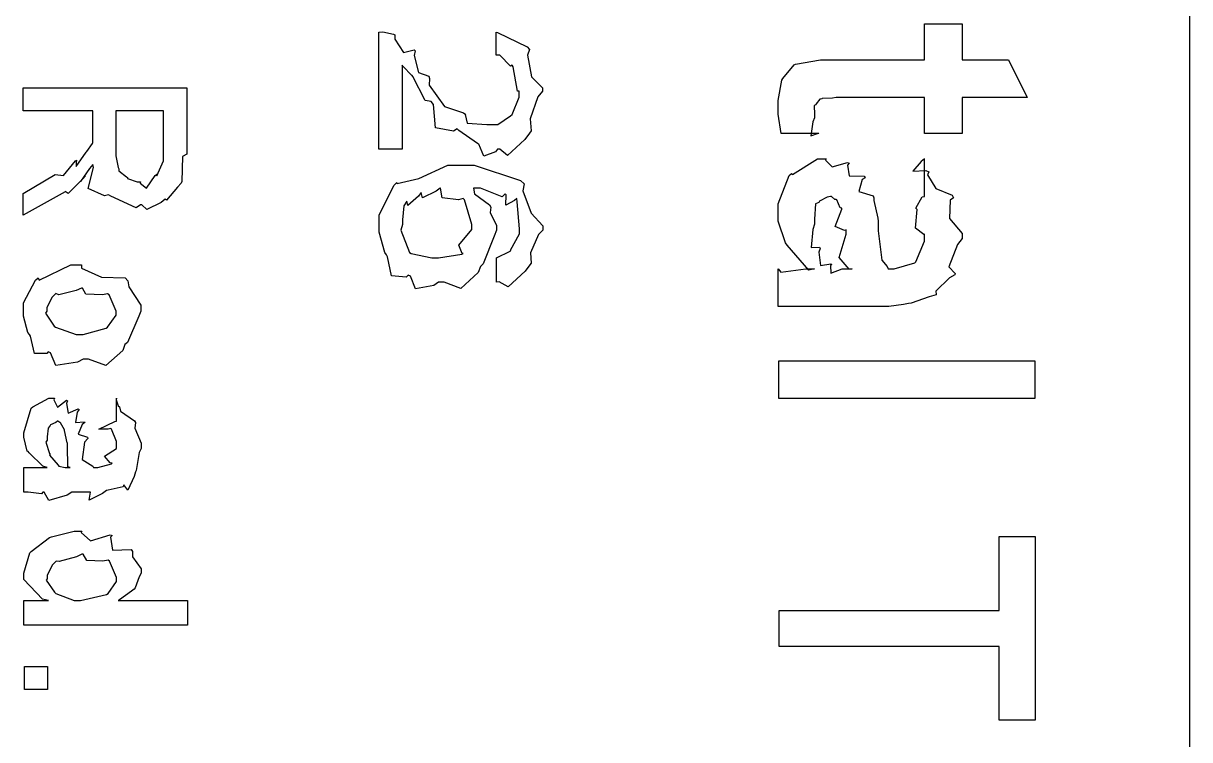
# Model space of a CAD drawing. Extents: x 0.2 to 11.6, y 0.3 to 16.2.
# Drawn here: x 1.7034 to 1.8783, y 1.6505 to 1.758 of the extents above; entities that cross this region are included whole.
import ezdxf

# ---------------------------------------------------------------- set-up
doc = ezdxf.new("R2010")
doc.units = 0
doc.header["$MEASUREMENT"] = 0

msp = doc.modelspace()

# ---------------------------------------------------------------- linework, layer by layer
at = {"color": 0}
for p, q in [((1.87831, 0.513346), (1.87831, 4.18001)), ((1.83854, 1.7525), (1.83854, 1.75792)), ((1.83854, 1.75792), (1.84418, 1.75792)), ((1.84418, 1.75792), (1.84418, 1.7525)), ((1.75672, 1.75667), (1.75732, 1.75668)), ((1.75672, 1.7391), (1.75672, 1.75667)), ((1.75732, 1.75668), (1.7589, 1.75635)), ((1.7589, 1.75635), (1.75911, 1.75624)), ((1.75911, 1.75624), (1.75911, 1.75558)), ((1.77431, 1.75321), (1.77431, 1.75667)), ((1.77431, 1.75667), (1.77453, 1.75662)), ((1.77453, 1.75662), (1.77897, 1.75444)), ((1.75911, 1.75558), (1.76042, 1.75358)), ((1.77897, 1.75444), (1.77929, 1.75407)), ((1.76042, 1.75358), (1.76199, 1.75401)), ((1.76199, 1.75401), (1.76215, 1.75386)), ((1.76215, 1.75386), (1.76199, 1.75315)), ((1.76199, 1.75315), (1.76264, 1.7506)), ((1.77485, 1.75321), (1.77431, 1.75321)), ((1.77647, 1.75157), (1.77485, 1.75321)), ((1.77929, 1.75407), (1.77903, 1.75321)), ((1.77903, 1.75321), (1.77962, 1.74994)), ((1.76031, 1.75157), (1.76019, 1.75168)), ((1.76019, 1.75168), (1.76019, 1.7391)), ((1.76167, 1.75017), (1.76031, 1.75157)), ((1.77669, 1.75168), (1.77647, 1.75157)), ((1.77686, 1.75147), (1.77669, 1.75168)), ((1.7775, 1.74778), (1.77686, 1.75147)), ((1.81728, 1.74968), (1.81901, 1.75174)), ((1.81901, 1.75174), (1.81922, 1.75185)), ((1.81922, 1.75185), (1.82297, 1.7525)), ((1.81922, 1.75185), (1.81922, 1.75185)), ((1.82297, 1.7525), (1.82422, 1.7525)), ((1.82422, 1.7525), (1.83854, 1.7525)), ((1.84418, 1.7525), (1.85113, 1.7525)), ((1.85113, 1.7525), (1.85394, 1.74685)), ((1.76172, 1.75017), (1.76167, 1.75017)), ((1.76183, 1.75), (1.76172, 1.75017)), ((1.76367, 1.74642), (1.76183, 1.75)), ((1.76264, 1.7506), (1.76421, 1.75006)), ((1.76421, 1.75006), (1.76432, 1.74972)), ((1.76432, 1.74972), (1.76426, 1.74869)), ((1.77962, 1.74994), (1.78125, 1.74832)), ((1.81662, 1.74642), (1.81717, 1.74946)), ((1.81717, 1.74946), (1.81728, 1.74968)), ((1.81728, 1.74968), (1.81728, 1.74968)), ((1.7034, 1.74832), (1.72792, 1.74832)), ((1.7034, 1.74485), (1.7034, 1.74832)), ((1.7034, 1.74832), (1.7034, 1.74832)), ((1.72792, 1.74832), (1.72792, 1.73833)), ((1.76426, 1.74869), (1.76654, 1.7455)), ((1.77778, 1.74778), (1.7775, 1.74778)), ((1.77778, 1.7469), (1.77778, 1.74778)), ((1.78125, 1.74778), (1.78054, 1.74696)), ((1.78125, 1.74832), (1.78125, 1.74778)), ((1.76454, 1.74626), (1.76367, 1.74642)), ((1.76492, 1.74582), (1.76454, 1.74626)), ((1.76519, 1.74229), (1.76492, 1.74582)), ((1.77669, 1.74431), (1.77778, 1.7469)), ((1.78054, 1.74696), (1.7794, 1.74365)), ((1.81662, 1.74533), (1.81662, 1.74642)), ((1.82226, 1.74576), (1.822, 1.74565)), ((1.822, 1.74565), (1.82206, 1.74431)), ((1.82232, 1.74588), (1.82226, 1.74576)), ((1.82286, 1.74658), (1.82232, 1.74588)), ((1.82314, 1.74664), (1.82286, 1.74658)), ((1.82319, 1.74669), (1.82314, 1.74664)), ((1.82476, 1.74675), (1.82319, 1.74669)), ((1.82531, 1.74685), (1.82476, 1.74675)), ((1.83854, 1.74685), (1.82531, 1.74685)), ((1.83854, 1.74143), (1.83854, 1.74685)), ((1.85394, 1.74685), (1.84418, 1.74685)), ((1.84418, 1.74685), (1.84418, 1.74143)), ((1.71382, 1.74485), (1.7034, 1.74485)), ((1.71382, 1.7416), (1.71382, 1.74485)), ((1.71729, 1.74485), (1.71729, 1.73876)), ((1.72444, 1.74485), (1.71729, 1.74485)), ((1.71729, 1.74485), (1.71729, 1.74485)), ((1.72444, 1.73812), (1.72444, 1.74485)), ((1.76654, 1.7455), (1.76942, 1.74453)), ((1.76942, 1.74453), (1.76975, 1.74431)), ((1.76975, 1.74431), (1.76964, 1.74431)), ((1.76964, 1.74431), (1.76996, 1.743)), ((1.77458, 1.74278), (1.77647, 1.74408)), ((1.77647, 1.74408), (1.77669, 1.74431)), ((1.77669, 1.74431), (1.77669, 1.74431)), ((1.81662, 1.74436), (1.81662, 1.74533)), ((1.81706, 1.74143), (1.81662, 1.74436)), ((1.82206, 1.74431), (1.82206, 1.74382)), ((1.7679, 1.74181), (1.76519, 1.74229)), ((1.76844, 1.74214), (1.7679, 1.74181)), ((1.76872, 1.74192), (1.76844, 1.74214)), ((1.76996, 1.743), (1.77289, 1.74278)), ((1.77289, 1.74278), (1.77388, 1.74278)), ((1.77388, 1.74278), (1.77458, 1.74278)), ((1.7794, 1.74365), (1.77957, 1.74186)), ((1.82178, 1.74322), (1.8215, 1.7411)), ((1.82206, 1.74382), (1.82178, 1.74322)), ((1.71382, 1.74121), (1.71382, 1.7416)), ((1.71382, 1.74007), (1.71382, 1.74121)), ((1.77149, 1.73996), (1.76872, 1.74192)), ((1.7786, 1.74056), (1.77599, 1.73817)), ((1.77929, 1.74149), (1.7786, 1.74056)), ((1.77957, 1.74186), (1.77929, 1.74149)), ((1.82269, 1.74143), (1.81706, 1.74143)), ((1.81706, 1.74143), (1.81706, 1.74143)), ((1.8215, 1.7411), (1.82264, 1.74149)), ((1.82264, 1.74149), (1.82269, 1.74143)), ((1.82269, 1.74143), (1.82269, 1.74143)), ((1.84418, 1.74143), (1.83854, 1.74143)), ((1.71132, 1.73649), (1.71283, 1.73867)), ((1.71283, 1.73867), (1.71294, 1.73876)), ((1.71294, 1.73876), (1.71376, 1.73996)), ((1.71294, 1.73876), (1.71294, 1.73876)), ((1.71376, 1.73996), (1.71382, 1.74007)), ((1.71382, 1.74007), (1.71382, 1.74007)), ((1.71729, 1.73876), (1.71729, 1.73812)), ((1.76019, 1.7391), (1.75672, 1.7391)), ((1.76019, 1.7391), (1.76019, 1.7391)), ((1.77169, 1.73986), (1.77149, 1.73996)), ((1.77149, 1.73996), (1.77149, 1.73996)), ((1.77246, 1.73807), (1.77169, 1.73986)), ((1.77419, 1.73872), (1.77246, 1.73807)), ((1.77453, 1.7391), (1.77419, 1.73872)), ((1.77485, 1.7391), (1.77453, 1.7391)), ((1.77599, 1.73817), (1.77485, 1.7391)), ((1.70942, 1.73514), (1.71121, 1.73736)), ((1.71121, 1.73736), (1.71143, 1.73747)), ((1.71143, 1.73747), (1.71132, 1.73731)), ((1.71132, 1.73731), (1.71132, 1.73649)), ((1.71729, 1.73812), (1.71761, 1.73633)), ((1.72342, 1.73508), (1.72444, 1.73736)), ((1.72444, 1.73736), (1.72444, 1.73812)), ((1.72726, 1.73801), (1.72715, 1.73426)), ((1.72792, 1.73833), (1.72726, 1.73801)), ((1.81874, 1.73529), (1.82249, 1.73763)), ((1.82249, 1.73763), (1.82379, 1.73763)), ((1.82379, 1.73763), (1.82368, 1.73747)), ((1.82368, 1.73747), (1.82471, 1.73643)), ((1.82471, 1.73643), (1.82699, 1.73708)), ((1.82699, 1.73708), (1.82726, 1.73699)), ((1.82726, 1.73699), (1.82699, 1.73671)), ((1.83806, 1.73725), (1.83681, 1.73579)), ((1.83854, 1.73763), (1.83806, 1.73725)), ((1.83854, 1.73199), (1.83854, 1.73763)), ((1.7034, 1.73247), (1.70817, 1.73529)), ((1.70817, 1.73529), (1.70817, 1.73529)), ((1.70817, 1.73529), (1.70942, 1.73514)), ((1.71332, 1.73622), (1.71197, 1.73426)), ((1.71311, 1.73318), (1.71392, 1.73633)), ((1.71382, 1.73682), (1.71332, 1.73622)), ((1.71392, 1.73633), (1.71382, 1.73682)), ((1.71761, 1.73633), (1.71772, 1.73617)), ((1.71772, 1.73617), (1.71772, 1.73583)), ((1.71772, 1.73583), (1.71886, 1.73497)), ((1.72185, 1.73324), (1.72319, 1.73514)), ((1.72319, 1.73514), (1.72336, 1.73529)), ((1.72336, 1.73529), (1.72331, 1.73529)), ((1.72331, 1.73529), (1.72342, 1.73508)), ((1.76269, 1.73471), (1.76704, 1.73671)), ((1.76704, 1.73671), (1.7685, 1.73671)), ((1.7685, 1.73671), (1.771, 1.73671)), ((1.771, 1.73671), (1.77794, 1.73438)), ((1.81662, 1.7309), (1.81825, 1.73514)), ((1.81825, 1.73514), (1.81858, 1.73546)), ((1.81858, 1.73546), (1.81874, 1.73529)), ((1.82699, 1.73671), (1.82726, 1.73508)), ((1.83681, 1.73579), (1.83876, 1.73589)), ((1.83876, 1.73589), (1.83919, 1.73568)), ((1.83919, 1.73568), (1.83897, 1.73525)), ((1.83897, 1.73525), (1.84022, 1.73318)), ((1.71213, 1.73443), (1.71012, 1.73247)), ((1.71197, 1.73426), (1.71272, 1.73508)), ((1.71272, 1.73508), (1.71213, 1.73443)), ((1.71272, 1.73508), (1.71272, 1.73508)), ((1.71886, 1.73497), (1.71903, 1.73486)), ((1.71903, 1.73486), (1.71903, 1.73469)), ((1.71903, 1.73469), (1.72049, 1.73421)), ((1.72049, 1.73421), (1.72097, 1.73421)), ((1.72097, 1.73421), (1.72092, 1.734)), ((1.72092, 1.734), (1.72185, 1.73324)), ((1.72651, 1.7334), (1.72488, 1.73144)), ((1.72706, 1.734), (1.72651, 1.7334)), ((1.72715, 1.73426), (1.72706, 1.734)), ((1.75678, 1.72922), (1.75896, 1.73367)), ((1.75896, 1.73367), (1.75939, 1.73411)), ((1.75939, 1.73411), (1.75944, 1.73394)), ((1.75944, 1.73394), (1.76269, 1.73471)), ((1.77794, 1.73438), (1.77849, 1.73389)), ((1.77849, 1.73389), (1.77832, 1.73286)), ((1.82726, 1.73508), (1.82949, 1.73503)), ((1.82921, 1.73454), (1.82872, 1.73275)), ((1.82964, 1.73481), (1.82921, 1.73454)), ((1.82949, 1.73503), (1.82964, 1.73481)), ((1.70969, 1.73269), (1.7034, 1.72922)), ((1.7034, 1.72922), (1.7034, 1.73247)), ((1.71012, 1.73247), (1.70969, 1.73275)), ((1.70969, 1.73275), (1.70969, 1.73269)), ((1.71556, 1.7321), (1.71311, 1.73318)), ((1.71619, 1.73226), (1.71556, 1.7321)), ((1.71653, 1.73204), (1.71619, 1.73226)), ((1.72032, 1.73031), (1.71653, 1.73204)), ((1.72467, 1.73161), (1.72407, 1.73112)), ((1.72488, 1.73144), (1.72467, 1.73161)), ((1.72467, 1.73161), (1.72467, 1.73161)), ((1.76264, 1.73204), (1.76107, 1.73064)), ((1.76307, 1.73258), (1.76264, 1.73204)), ((1.76324, 1.73178), (1.76307, 1.73258)), ((1.76307, 1.73258), (1.76307, 1.73258)), ((1.76531, 1.73281), (1.76324, 1.73178)), ((1.7659, 1.73324), (1.76531, 1.73281)), ((1.76594, 1.73324), (1.7659, 1.73324)), ((1.7659, 1.73324), (1.7659, 1.73324)), ((1.76622, 1.73178), (1.76594, 1.73324)), ((1.76867, 1.7315), (1.76622, 1.73178)), ((1.76937, 1.73172), (1.76867, 1.7315)), ((1.76958, 1.7315), (1.76937, 1.73172)), ((1.77197, 1.73324), (1.77089, 1.73324)), ((1.77089, 1.73324), (1.77106, 1.73242)), ((1.77106, 1.73242), (1.77333, 1.73074)), ((1.77522, 1.73193), (1.77197, 1.73324)), ((1.77567, 1.73238), (1.77522, 1.73193)), ((1.77582, 1.73226), (1.77567, 1.73238)), ((1.77576, 1.73068), (1.77582, 1.73226)), ((1.7774, 1.73172), (1.77707, 1.73139)), ((1.77746, 1.73122), (1.7774, 1.73172)), ((1.77832, 1.73286), (1.77957, 1.7295)), ((1.82394, 1.73188), (1.82281, 1.73128)), ((1.82443, 1.73199), (1.82394, 1.73188)), ((1.8246, 1.73199), (1.82443, 1.73199)), ((1.82508, 1.73156), (1.8246, 1.73199)), ((1.82872, 1.73275), (1.83083, 1.7321)), ((1.83083, 1.7321), (1.83094, 1.73178)), ((1.83094, 1.73178), (1.83094, 1.73139)), ((1.83724, 1.73025), (1.83817, 1.73193)), ((1.83817, 1.73193), (1.83854, 1.73199)), ((1.84022, 1.73318), (1.84267, 1.73221)), ((1.84289, 1.73178), (1.84239, 1.73144)), ((1.84267, 1.73221), (1.84289, 1.73178)), ((1.72097, 1.73074), (1.72032, 1.73031)), ((1.72119, 1.73074), (1.72097, 1.73074)), ((1.7219, 1.73004), (1.72119, 1.73074)), ((1.72407, 1.73112), (1.7219, 1.73004)), ((1.76047, 1.73058), (1.76025, 1.72851)), ((1.7609, 1.73128), (1.76047, 1.73058)), ((1.76107, 1.73064), (1.7609, 1.73128)), ((1.7609, 1.73128), (1.7609, 1.73128)), ((1.77067, 1.72781), (1.76958, 1.7315)), ((1.77333, 1.73074), (1.77349, 1.73042)), ((1.77349, 1.73042), (1.77339, 1.7296)), ((1.77707, 1.73139), (1.77576, 1.73068)), ((1.77783, 1.72717), (1.77746, 1.73122)), ((1.81662, 1.72939), (1.81662, 1.7309)), ((1.82221, 1.7309), (1.82206, 1.72862)), ((1.82269, 1.73112), (1.82221, 1.7309)), ((1.82281, 1.73128), (1.82269, 1.73112)), ((1.82531, 1.73156), (1.82508, 1.73156)), ((1.82514, 1.72749), (1.82617, 1.73008)), ((1.82542, 1.7315), (1.82531, 1.73156)), ((1.8259, 1.73031), (1.82542, 1.7315)), ((1.82617, 1.73025), (1.8259, 1.73031)), ((1.82617, 1.73008), (1.82617, 1.73025)), ((1.83094, 1.73139), (1.83154, 1.72874)), ((1.83718, 1.72726), (1.83746, 1.73003)), ((1.83746, 1.73003), (1.83724, 1.73025)), ((1.83724, 1.73025), (1.83724, 1.73025)), ((1.84239, 1.73144), (1.84229, 1.72868)), ((1.75678, 1.7276), (1.75678, 1.72922)), ((1.76025, 1.72851), (1.76025, 1.72781)), ((1.77339, 1.7296), (1.77436, 1.72765)), ((1.77957, 1.7295), (1.78131, 1.7276)), ((1.81662, 1.72831), (1.81662, 1.72939)), ((1.81771, 1.72504), (1.81662, 1.72831)), ((1.82206, 1.72862), (1.82206, 1.72786)), ((1.83154, 1.72874), (1.8316, 1.72829)), ((1.8316, 1.72829), (1.8316, 1.72683)), ((1.84229, 1.72868), (1.84418, 1.72646)), ((1.75678, 1.72663), (1.75678, 1.7276)), ((1.7576, 1.72358), (1.75678, 1.72663)), ((1.76025, 1.72781), (1.75999, 1.72694)), ((1.75999, 1.72694), (1.76133, 1.72358)), ((1.76872, 1.72472), (1.77067, 1.72706)), ((1.77067, 1.72706), (1.77067, 1.72781)), ((1.77067, 1.72781), (1.77067, 1.72781)), ((1.77436, 1.72694), (1.77403, 1.72607)), ((1.77436, 1.72765), (1.77436, 1.72694)), ((1.77647, 1.72396), (1.77783, 1.7264)), ((1.77783, 1.7264), (1.77783, 1.72717)), ((1.77783, 1.72717), (1.77783, 1.72717)), ((1.78131, 1.72694), (1.78065, 1.72629)), ((1.78131, 1.7276), (1.78131, 1.72694)), ((1.82178, 1.72706), (1.82156, 1.72433)), ((1.82206, 1.72786), (1.82178, 1.72706)), ((1.82656, 1.72689), (1.82514, 1.72749)), ((1.82682, 1.727), (1.82656, 1.72689)), ((1.82682, 1.72635), (1.82682, 1.727)), ((1.8316, 1.72683), (1.83214, 1.72244)), ((1.83843, 1.72629), (1.83718, 1.72726)), ((1.84418, 1.72646), (1.84418, 1.72569)), ((1.76921, 1.72347), (1.76872, 1.72472)), ((1.77403, 1.72607), (1.77235, 1.7219)), ((1.78065, 1.72629), (1.77946, 1.72353)), ((1.81793, 1.72472), (1.81771, 1.72504)), ((1.81771, 1.72504), (1.81771, 1.72504)), ((1.82118, 1.72097), (1.81793, 1.72472)), ((1.82574, 1.72287), (1.82682, 1.72635)), ((1.83724, 1.72222), (1.83854, 1.72532)), ((1.83854, 1.72635), (1.83843, 1.72629)), ((1.83854, 1.72532), (1.83854, 1.72635)), ((1.84347, 1.72482), (1.84218, 1.72146)), ((1.84418, 1.72569), (1.84347, 1.72482)), ((1.75786, 1.72325), (1.7576, 1.72358)), ((1.75803, 1.72293), (1.75786, 1.72325)), ((1.75863, 1.72011), (1.75803, 1.72293)), ((1.76133, 1.72358), (1.76156, 1.72347)), ((1.76156, 1.72347), (1.76156, 1.72347)), ((1.76156, 1.72347), (1.76465, 1.72282)), ((1.76568, 1.72282), (1.76915, 1.72336)), ((1.76915, 1.72336), (1.76937, 1.72347)), ((1.76937, 1.72347), (1.76921, 1.72347)), ((1.77436, 1.72282), (1.77642, 1.72379)), ((1.77642, 1.72379), (1.77653, 1.7239)), ((1.77653, 1.7239), (1.77647, 1.72396)), ((1.77946, 1.72353), (1.77957, 1.722)), ((1.82156, 1.72433), (1.82281, 1.72439)), ((1.82292, 1.72418), (1.82269, 1.72364)), ((1.82269, 1.72364), (1.82297, 1.72163)), ((1.82281, 1.72439), (1.82292, 1.72418)), ((1.82726, 1.72108), (1.82574, 1.72287)), ((1.70578, 1.71946), (1.7105, 1.72174)), ((1.7105, 1.72174), (1.71213, 1.72174)), ((1.71213, 1.72174), (1.71213, 1.72125)), ((1.71213, 1.72174), (1.71213, 1.72174)), ((1.71213, 1.72125), (1.71511, 1.71989)), ((1.76465, 1.72282), (1.76568, 1.72282)), ((1.76568, 1.72282), (1.76568, 1.72282)), ((1.77197, 1.72151), (1.7716, 1.7206)), ((1.77235, 1.7219), (1.77197, 1.72151)), ((1.77436, 1.71913), (1.77436, 1.72282)), ((1.77436, 1.72282), (1.77436, 1.72282)), ((1.77935, 1.72174), (1.77865, 1.72082)), ((1.77957, 1.722), (1.77935, 1.72174)), ((1.81662, 1.7155), (1.81662, 1.72114)), ((1.81662, 1.72114), (1.817, 1.72065)), ((1.817, 1.72065), (1.82075, 1.72114)), ((1.82075, 1.72114), (1.82206, 1.72114)), ((1.82206, 1.72114), (1.82118, 1.72097)), ((1.82206, 1.72114), (1.82206, 1.72114)), ((1.82297, 1.72163), (1.82449, 1.72189)), ((1.82465, 1.72179), (1.82443, 1.72163)), ((1.82443, 1.72163), (1.82449, 1.72049)), ((1.82449, 1.72189), (1.82465, 1.72179)), ((1.82449, 1.72049), (1.82622, 1.72114)), ((1.82622, 1.72114), (1.82682, 1.72114)), ((1.82682, 1.72114), (1.82769, 1.72114)), ((1.82769, 1.72114), (1.82726, 1.72108)), ((1.82769, 1.72114), (1.82769, 1.72114)), ((1.83214, 1.72244), (1.83296, 1.72151)), ((1.83296, 1.72151), (1.83311, 1.72114)), ((1.83311, 1.72114), (1.83311, 1.72114)), ((1.83311, 1.72114), (1.83376, 1.72114)), ((1.83376, 1.72114), (1.83399, 1.72114)), ((1.83399, 1.72114), (1.83708, 1.72206)), ((1.83399, 1.72114), (1.83399, 1.72114)), ((1.83708, 1.72206), (1.83724, 1.72222)), ((1.83724, 1.72222), (1.83724, 1.72222)), ((1.84218, 1.72146), (1.84315, 1.72043)), ((1.70344, 1.71604), (1.70524, 1.71946)), ((1.70524, 1.71946), (1.70563, 1.71978)), ((1.70563, 1.71978), (1.70578, 1.71946)), ((1.71511, 1.71989), (1.71869, 1.71978)), ((1.71869, 1.71978), (1.71907, 1.71935)), ((1.76079, 1.71989), (1.75863, 1.72011)), ((1.76113, 1.72022), (1.76079, 1.71989)), ((1.76144, 1.72006), (1.76113, 1.72022)), ((1.76221, 1.71815), (1.76144, 1.72006)), ((1.7716, 1.7206), (1.76899, 1.71821)), ((1.77865, 1.72082), (1.7761, 1.71843)), ((1.84229, 1.71978), (1.84022, 1.71782)), ((1.8431, 1.72026), (1.84229, 1.71978)), ((1.84315, 1.72043), (1.8431, 1.72026)), ((1.71132, 1.71789), (1.70871, 1.71724)), ((1.71213, 1.71826), (1.71132, 1.71789)), ((1.71229, 1.71826), (1.71213, 1.71826)), ((1.71213, 1.71826), (1.71213, 1.71826)), ((1.71278, 1.71733), (1.71229, 1.71826)), ((1.71907, 1.71935), (1.71924, 1.71843)), ((1.71924, 1.71843), (1.72103, 1.71571)), ((1.76497, 1.71864), (1.76221, 1.71815)), ((1.76568, 1.71913), (1.76497, 1.71864)), ((1.7665, 1.71913), (1.76568, 1.71913)), ((1.76899, 1.71821), (1.7665, 1.71913)), ((1.77474, 1.71918), (1.77436, 1.71913)), ((1.77436, 1.71913), (1.77436, 1.71913)), ((1.7761, 1.71843), (1.77474, 1.71918)), ((1.84022, 1.71782), (1.84028, 1.71728)), ((1.70344, 1.71479), (1.70344, 1.71604)), ((1.70774, 1.7169), (1.70692, 1.71533)), ((1.70822, 1.71739), (1.70774, 1.7169)), ((1.70828, 1.71744), (1.70822, 1.71739)), ((1.70871, 1.71724), (1.70828, 1.71744)), ((1.71528, 1.71724), (1.71278, 1.71733)), ((1.71604, 1.71739), (1.71528, 1.71724)), ((1.71625, 1.71724), (1.71604, 1.71739)), ((1.71733, 1.71479), (1.71625, 1.71724)), ((1.83615, 1.71593), (1.83539, 1.71582)), ((1.83653, 1.71599), (1.83615, 1.71593)), ((1.83925, 1.71696), (1.83653, 1.71599)), ((1.84028, 1.71724), (1.83925, 1.71696)), ((1.84028, 1.71728), (1.84028, 1.71724)), ((1.70344, 1.71403), (1.70344, 1.71479)), ((1.70692, 1.71479), (1.70671, 1.71451)), ((1.70671, 1.71451), (1.70801, 1.71257)), ((1.70692, 1.71533), (1.70692, 1.71479)), ((1.71604, 1.7124), (1.71733, 1.71419)), ((1.71733, 1.71419), (1.71733, 1.71479)), ((1.71733, 1.71479), (1.71733, 1.71479)), ((1.72103, 1.71479), (1.72071, 1.71403)), ((1.72103, 1.71571), (1.72103, 1.71479)), ((1.81754, 1.7155), (1.81662, 1.7155)), ((1.82036, 1.7155), (1.81754, 1.7155)), ((1.82118, 1.7155), (1.82036, 1.7155)), ((1.82249, 1.7155), (1.82118, 1.7155)), ((1.82639, 1.7155), (1.82249, 1.7155)), ((1.82813, 1.7155), (1.82639, 1.7155)), ((1.83247, 1.7155), (1.82813, 1.7155)), ((1.83317, 1.7155), (1.83247, 1.7155)), ((1.83539, 1.71582), (1.83317, 1.7155)), ((1.7041, 1.71158), (1.70344, 1.71403)), ((1.70801, 1.71257), (1.70822, 1.7124)), ((1.70822, 1.7124), (1.70822, 1.7124)), ((1.70822, 1.7124), (1.71132, 1.71132)), ((1.71582, 1.71224), (1.71604, 1.7124)), ((1.71604, 1.7124), (1.71604, 1.7124)), ((1.72071, 1.71403), (1.71903, 1.71012)), ((1.70432, 1.71132), (1.7041, 1.71158)), ((1.70449, 1.71104), (1.70432, 1.71132)), ((1.70508, 1.70844), (1.70449, 1.71104)), ((1.71132, 1.71132), (1.71235, 1.71132)), ((1.71235, 1.71132), (1.71582, 1.71224)), ((1.71235, 1.71132), (1.71235, 1.71132)), ((1.71832, 1.70888), (1.71576, 1.70665)), ((1.71864, 1.70979), (1.71832, 1.70888)), ((1.71903, 1.71012), (1.71864, 1.70979)), ((1.70692, 1.70844), (1.70508, 1.70844)), ((1.70714, 1.70871), (1.70692, 1.70844)), ((1.70747, 1.70856), (1.70714, 1.70871)), ((1.70828, 1.70665), (1.70747, 1.70856)), ((1.71153, 1.70714), (1.70828, 1.70665)), ((1.71235, 1.70762), (1.71153, 1.70714)), ((1.71317, 1.70762), (1.71235, 1.70762)), ((1.71576, 1.70665), (1.71317, 1.70762)), ((1.81668, 1.70736), (1.85508, 1.70736)), ((1.81668, 1.70171), (1.81668, 1.70736)), ((1.81668, 1.70736), (1.81668, 1.70736)), ((1.85508, 1.70736), (1.85508, 1.70171)), ((1.7035, 1.69656), (1.70458, 1.70025)), ((1.70458, 1.70025), (1.70481, 1.70047)), ((1.70481, 1.70047), (1.70725, 1.70176)), ((1.70481, 1.70047), (1.70481, 1.70047)), ((1.70725, 1.70176), (1.70806, 1.70176)), ((1.70806, 1.70176), (1.70796, 1.7015)), ((1.70796, 1.7015), (1.7085, 1.70042)), ((1.7085, 1.70042), (1.70985, 1.70144)), ((1.70985, 1.70144), (1.71001, 1.70133)), ((1.71001, 1.70133), (1.70985, 1.70096)), ((1.70985, 1.70096), (1.71012, 1.69949)), ((1.71012, 1.69949), (1.71164, 1.70014)), ((1.71164, 1.70014), (1.71175, 1.70003)), ((1.71739, 1.70176), (1.71733, 1.7015)), ((1.71733, 1.7015), (1.71761, 1.70058)), ((1.71739, 1.69829), (1.71739, 1.70176)), ((1.71761, 1.70058), (1.71783, 1.70047)), ((1.71783, 1.70047), (1.71799, 1.69982)), ((1.85508, 1.70171), (1.81668, 1.70171)), ((1.71149, 1.69965), (1.71121, 1.69808)), ((1.71175, 1.70003), (1.71149, 1.69965)), ((1.71799, 1.69982), (1.72006, 1.69835)), ((1.70714, 1.69726), (1.70697, 1.69596)), ((1.70742, 1.69764), (1.70714, 1.69726)), ((1.70746, 1.69775), (1.70742, 1.69764)), ((1.70828, 1.69808), (1.70746, 1.69775)), ((1.7085, 1.69829), (1.70828, 1.69808)), ((1.70856, 1.69829), (1.7085, 1.69829)), ((1.70888, 1.69808), (1.70856, 1.69829)), ((1.70893, 1.69808), (1.70888, 1.69808)), ((1.70899, 1.69803), (1.70893, 1.69808)), ((1.70958, 1.697), (1.70899, 1.69803)), ((1.70958, 1.69689), (1.70958, 1.697)), ((1.70958, 1.697), (1.70958, 1.697)), ((1.70996, 1.69504), (1.70958, 1.69689)), ((1.71121, 1.69808), (1.71257, 1.69819)), ((1.71224, 1.69781), (1.71164, 1.69635)), ((1.71262, 1.69808), (1.71224, 1.69781)), ((1.71257, 1.69819), (1.71262, 1.69808)), ((1.71474, 1.6971), (1.71713, 1.69825)), ((1.7161, 1.6971), (1.71474, 1.6971)), ((1.71653, 1.69721), (1.7161, 1.6971)), ((1.71664, 1.6971), (1.71653, 1.69721)), ((1.71739, 1.69526), (1.71664, 1.6971)), ((1.71713, 1.69825), (1.71739, 1.69829)), ((1.72006, 1.69835), (1.72021, 1.69808)), ((1.72021, 1.69808), (1.72011, 1.69726)), ((1.72011, 1.69726), (1.72108, 1.69499)), ((1.7035, 1.6959), (1.7035, 1.69656)), ((1.7035, 1.69656), (1.7035, 1.69656)), ((1.704, 1.69379), (1.7035, 1.6959)), ((1.70697, 1.69547), (1.70676, 1.69515)), ((1.70676, 1.69515), (1.70731, 1.69347)), ((1.70697, 1.69596), (1.70697, 1.69547)), ((1.71001, 1.69504), (1.70996, 1.69504)), ((1.71001, 1.69461), (1.71001, 1.69504)), ((1.71164, 1.69635), (1.713, 1.6959)), ((1.71257, 1.69515), (1.71224, 1.69254)), ((1.71306, 1.69569), (1.71257, 1.69515)), ((1.713, 1.6959), (1.71306, 1.69569)), ((1.71739, 1.69461), (1.71739, 1.69526)), ((1.72108, 1.69499), (1.72108, 1.69418)), ((1.70415, 1.69374), (1.704, 1.69379)), ((1.70426, 1.69353), (1.70415, 1.69374)), ((1.70632, 1.69157), (1.70426, 1.69353)), ((1.70731, 1.69347), (1.70742, 1.69331)), ((1.70742, 1.69331), (1.70731, 1.69319)), ((1.70731, 1.69319), (1.70861, 1.69168)), ((1.71007, 1.69146), (1.71001, 1.69461)), ((1.71556, 1.69303), (1.71739, 1.69422)), ((1.71739, 1.69422), (1.71739, 1.69461)), ((1.72076, 1.69358), (1.72032, 1.69092)), ((1.72108, 1.69418), (1.72076, 1.69358)), ((1.70697, 1.69135), (1.70632, 1.69157)), ((1.70861, 1.69168), (1.70871, 1.69157)), ((1.70871, 1.69157), (1.70871, 1.69157)), ((1.70871, 1.69157), (1.70969, 1.69135)), ((1.71044, 1.69135), (1.71007, 1.69146)), ((1.71224, 1.69254), (1.71382, 1.69157)), ((1.71382, 1.69157), (1.71392, 1.69135)), ((1.71457, 1.69135), (1.71664, 1.69189)), ((1.71642, 1.69206), (1.71556, 1.69303)), ((1.71674, 1.692), (1.71642, 1.69206)), ((1.71664, 1.69189), (1.71674, 1.692)), ((1.7035, 1.68767), (1.7035, 1.69135)), ((1.7035, 1.69135), (1.70437, 1.69135)), ((1.70437, 1.69135), (1.70632, 1.69135)), ((1.70632, 1.69135), (1.70697, 1.69135)), ((1.70697, 1.69135), (1.70697, 1.69135)), ((1.70969, 1.69135), (1.71001, 1.69135)), ((1.71001, 1.69135), (1.71044, 1.69135)), ((1.71044, 1.69135), (1.71044, 1.69135)), ((1.71392, 1.69135), (1.71392, 1.69135)), ((1.71392, 1.69135), (1.71457, 1.69135)), ((1.71457, 1.69135), (1.71457, 1.69135)), ((1.71457, 1.69135), (1.71457, 1.69135)), ((1.72, 1.69), (1.71907, 1.68793)), ((1.72021, 1.69069), (1.72, 1.69)), ((1.72032, 1.69092), (1.72021, 1.69069)), ((1.7161, 1.68793), (1.71588, 1.68788)), ((1.71838, 1.68843), (1.7161, 1.68793)), ((1.71847, 1.68875), (1.71838, 1.68843)), ((1.71907, 1.68793), (1.71847, 1.68875)), ((1.71847, 1.68875), (1.71847, 1.68875)), ((1.70415, 1.68767), (1.7035, 1.68767)), ((1.70611, 1.68739), (1.70415, 1.68767)), ((1.70632, 1.68767), (1.70611, 1.68739)), ((1.70654, 1.68767), (1.70632, 1.68767)), ((1.70725, 1.68642), (1.70654, 1.68767)), ((1.70996, 1.68718), (1.70725, 1.68642)), ((1.71067, 1.68767), (1.70996, 1.68718)), ((1.71349, 1.68767), (1.71067, 1.68767)), ((1.71326, 1.68647), (1.71349, 1.68767)), ((1.71528, 1.68744), (1.71326, 1.68647)), ((1.71349, 1.68767), (1.71349, 1.68767)), ((1.71588, 1.68788), (1.71528, 1.68744)), ((1.70731, 1.68083), (1.70762, 1.68093)), ((1.70762, 1.68093), (1.71104, 1.68181)), ((1.70762, 1.68093), (1.70762, 1.68093)), ((1.71104, 1.68181), (1.71218, 1.68181)), ((1.71218, 1.68181), (1.71208, 1.68158)), ((1.71208, 1.68158), (1.71349, 1.68033)), ((1.71349, 1.68033), (1.71642, 1.68126)), ((1.71642, 1.68126), (1.71674, 1.68115)), ((1.71674, 1.68115), (1.71647, 1.68088)), ((1.84972, 1.66992), (1.84972, 1.68099)), ((1.84972, 1.68099), (1.85514, 1.68099)), ((1.85514, 1.68099), (1.85514, 1.65343)), ((1.70458, 1.67876), (1.70731, 1.68083)), ((1.71647, 1.68088), (1.71679, 1.67893)), ((1.7035, 1.67551), (1.70437, 1.67854)), ((1.70437, 1.67854), (1.70458, 1.67876)), ((1.70458, 1.67876), (1.70458, 1.67876)), ((1.71138, 1.67796), (1.70876, 1.67725)), ((1.71218, 1.67833), (1.71138, 1.67796)), ((1.71235, 1.67833), (1.71218, 1.67833)), ((1.71218, 1.67833), (1.71218, 1.67833)), ((1.71294, 1.6774), (1.71235, 1.67833)), ((1.71533, 1.67731), (1.71294, 1.6774)), ((1.7161, 1.67746), (1.71533, 1.67731)), ((1.71631, 1.67731), (1.7161, 1.67746)), ((1.71679, 1.67893), (1.71957, 1.67904)), ((1.71957, 1.67904), (1.71978, 1.67876)), ((1.71978, 1.67876), (1.71978, 1.67796)), ((1.71978, 1.67796), (1.72108, 1.67617)), ((1.70779, 1.67676), (1.70697, 1.67518)), ((1.70828, 1.67725), (1.70779, 1.67676)), ((1.70833, 1.67731), (1.70828, 1.67725)), ((1.70876, 1.67725), (1.70833, 1.67731)), ((1.71739, 1.67486), (1.71631, 1.67731)), ((1.72108, 1.67617), (1.72108, 1.67551)), ((1.7035, 1.67453), (1.7035, 1.67551)), ((1.7035, 1.67551), (1.7035, 1.67551)), ((1.70628, 1.6716), (1.7035, 1.67453)), ((1.70697, 1.67464), (1.70682, 1.67443)), ((1.70682, 1.67443), (1.70806, 1.67264)), ((1.70697, 1.67518), (1.70697, 1.67464)), ((1.7161, 1.67247), (1.71739, 1.67426)), ((1.71739, 1.67426), (1.71739, 1.67486)), ((1.71739, 1.67486), (1.71739, 1.67486)), ((1.72076, 1.67497), (1.72017, 1.67329)), ((1.72108, 1.67551), (1.72076, 1.67497)), ((1.70806, 1.67264), (1.70828, 1.67247)), ((1.70828, 1.67247), (1.70828, 1.67247)), ((1.70828, 1.67247), (1.71104, 1.67139)), ((1.71197, 1.67139), (1.71588, 1.67231)), ((1.71588, 1.67231), (1.7161, 1.67247)), ((1.7161, 1.67247), (1.7161, 1.67247)), ((1.71963, 1.67279), (1.71783, 1.6715)), ((1.72, 1.67312), (1.71963, 1.67279)), ((1.72017, 1.67329), (1.72, 1.67312)), ((1.7035, 1.67139), (1.70719, 1.67139)), ((1.7035, 1.66769), (1.7035, 1.67139)), ((1.7035, 1.67139), (1.7035, 1.67139)), ((1.70719, 1.67139), (1.70628, 1.6716)), ((1.71104, 1.67139), (1.71197, 1.67139)), ((1.71197, 1.67139), (1.71197, 1.67139)), ((1.71783, 1.6715), (1.71761, 1.67139)), ((1.71761, 1.67139), (1.72803, 1.67139)), ((1.72803, 1.67139), (1.72803, 1.66769)), ((1.81674, 1.66992), (1.84972, 1.66992)), ((1.81674, 1.6645), (1.81674, 1.66992)), ((1.81674, 1.66992), (1.81674, 1.66992)), ((1.72803, 1.66769), (1.7035, 1.66769)), ((1.84972, 1.6645), (1.81674, 1.6645)), ((1.84972, 1.65343), (1.84972, 1.6645)), ((1.70356, 1.66151), (1.70703, 1.66151)), ((1.70356, 1.65804), (1.70356, 1.66151)), ((1.70356, 1.66151), (1.70356, 1.66151)), ((1.70703, 1.66151), (1.70703, 1.65804)), ((1.70703, 1.65804), (1.70356, 1.65804)), ((1.85514, 1.65343), (1.84972, 1.65343))]:
    msp.add_line(p, q, dxfattribs=at)

doc.saveas('drawing.dxf')
